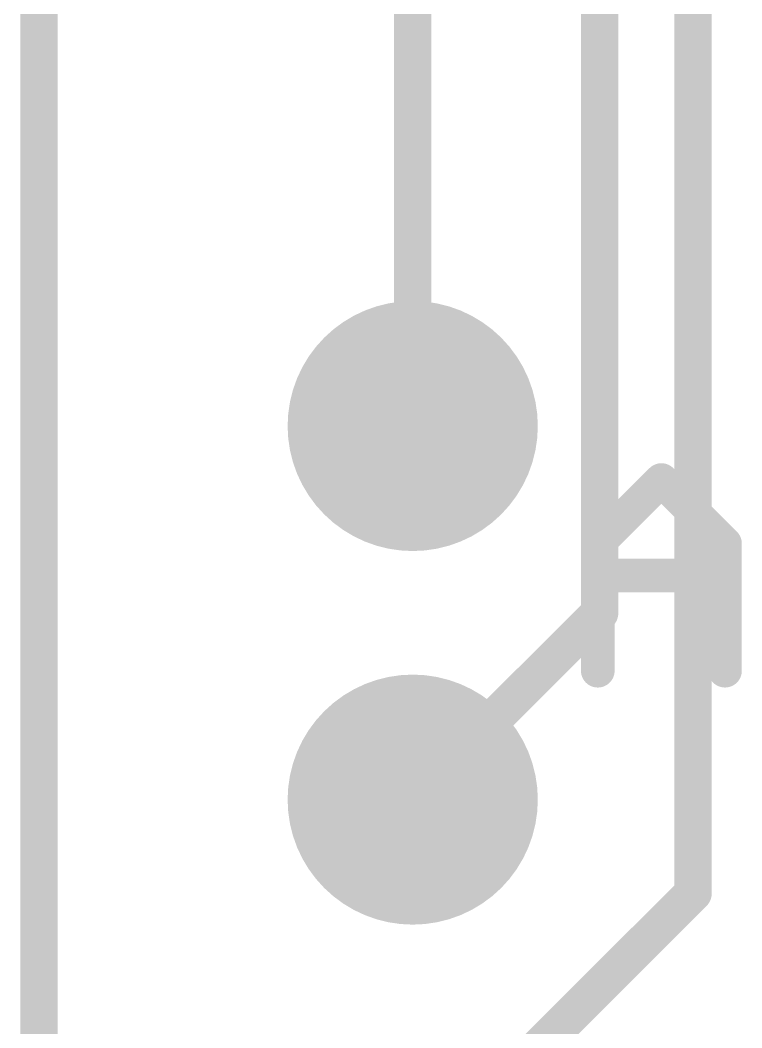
# Model space of a CAD drawing. Extents: x -3.5 to 25.7, y -2.5 to 53.5.
# Drawn here: x -0.13 to 4.78, y 21.31 to 28.16 of the extents above; entities that cross this region are included whole.
import ezdxf

# ---------------------------------------------------------------- set-up
doc = ezdxf.new("R2010")
doc.units = 0
for name, color, linetype in [('1', 12, 'CONTINUOUS'), ('16', 132, 'CONTINUOUS'), ('17', 110, 'CONTINUOUS'), ('20', 31, 'CONTINUOUS'), ('21', 41, 'CONTINUOUS'), ('22', 40, 'CONTINUOUS')]:
    doc.layers.add(name, color=color, linetype=linetype)

# ---------------------------------------------------------------- blocks, each defined once
blk = doc.blocks.new('ROUNDP')
at = {"const_width": 0.5}
blk.add_lwpolyline([(0, -0.25, 1), (0, 0.25, 1), (0, -0.25)], format="xyb", dxfattribs=at)

msp = doc.modelspace()

# ---------------------------------------------------------------- linework, layer by layer
at = {"layer": '1', "const_width": 0.254}
for points in [[(0, 53.34), (0, 0)], [(3.81, 24.13), (3.81, 29.083)], [(4.445, 22.225), (4.445, 28.829)], [(2.54, 25.4), (2.54, 28.702)], [(2.54, 22.86), (3.81, 24.13)], [(2.54, 20.32), (4.445, 22.225)]]:
    msp.add_lwpolyline(points, dxfattribs=at)
at = {"layer": '1', "const_width": 0.127}
for points in [[(2.4765, 25.4, 1), (2.6035, 25.4)], [(3.8549, 24.0851, 1), (3.7651, 24.1749)], [(3.7465, 24.13, 1), (3.8735, 24.13)], [(2.4951, 22.9049, 1), (2.5849, 22.8151)], [(4.4899, 22.1801, 1), (4.4001, 22.2699)], [(4.3815, 22.225, 1), (4.5085, 22.225)]]:
    msp.add_lwpolyline(points, format="xyb", dxfattribs=at)
at = {"layer": '16', "const_width": 0.254}
msp.add_lwpolyline([(0, 53.34), (0, 0)], dxfattribs=at)
at = {"layer": '20', "const_width": 0.2032}
msp.add_lwpolyline([(0, 0), (0, 53.34)], dxfattribs=at)
at = {"layer": '21', "const_width": 0.2286}
for points in [[(3.7973, 24.6006), (4.2295, 25.0328)], [(4.2295, 25.0328), (4.6616, 24.6006)], [(3.7973, 23.7363), (3.7973, 24.6006)], [(4.6616, 24.6006), (4.6616, 23.7363)], [(3.7973, 24.3846), (4.6616, 24.3846)]]:
    msp.add_lwpolyline(points, dxfattribs=at)
at = {"layer": '21', "const_width": 0.1143}
for points in [[(4.2699, 25.0732, 1), (4.1891, 24.9924)], [(4.2699, 24.9924, 1), (4.1891, 25.0732)], [(3.8545, 24.6006, 1), (3.7402, 24.6006)], [(3.7569, 24.641, 1), (3.8377, 24.5602)], [(4.7188, 24.6006, 1), (4.6045, 24.6006)], [(4.6212, 24.5602, 1), (4.702, 24.641)], [(3.7973, 24.4417, 1), (3.7973, 24.3274)], [(4.6616, 24.3274, 1), (4.6616, 24.4417)], [(3.7402, 23.7363, 1), (3.8545, 23.7363)], [(4.6045, 23.7363, 1), (4.7188, 23.7363)]]:
    msp.add_lwpolyline(points, format="xyb", dxfattribs=at)
at = {"layer": '22', "const_width": 0.2032}
msp.add_lwpolyline([(0, 48.26), (0, 15.24)], dxfattribs=at)

# ---------------------------------------------------------------- block references
at = {"layer": '17', "xscale": 1.7, "yscale": 1.7}
for p in [(2.54, 25.4), (2.54, 25.4), (2.54, 22.86), (2.54, 22.86)]:
    msp.add_blockref('ROUNDP', p, dxfattribs=at)

doc.saveas('drawing.dxf')
